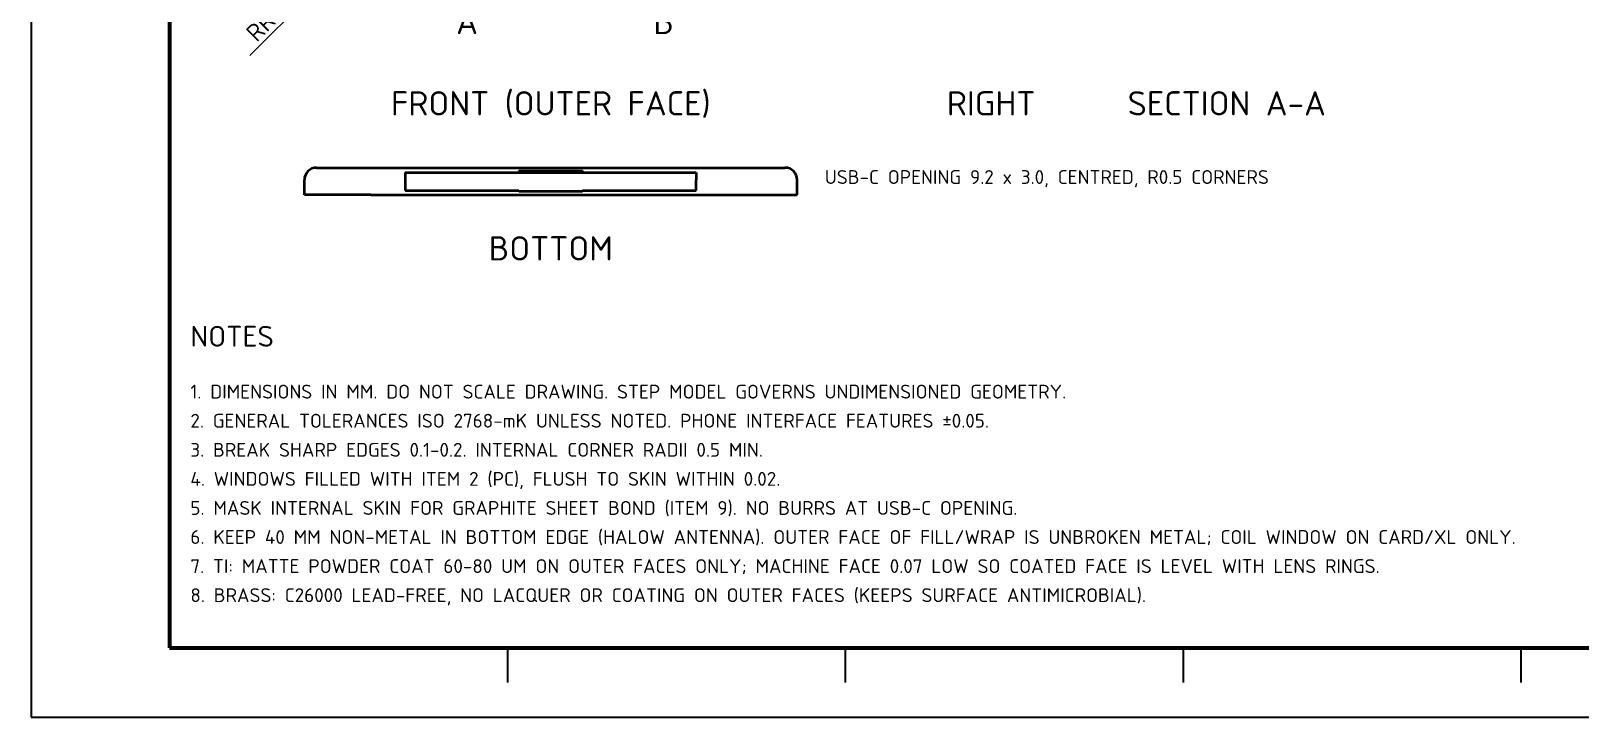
# Model space of a CAD drawing. Header units: millimetres. Extents: x 0 to 420, y 0 to 297.
# Drawn here: x 0 to 223.7, y 0 to 99.1 of the extents above; entities that cross this region are included whole.
import ezdxf
from ezdxf.enums import TextEntityAlignment as Align

# ---------------------------------------------------------------- set-up
doc = ezdxf.new("R2010")
doc.units = ezdxf.units.MM
doc.header["$LTSCALE"] = 0.4
for name, color, linetype, lineweight in [('BORDER', 7, 'CONTINUOUS', 70), ('DIM', 4, 'CONTINUOUS', 18), ('OUTLINE', 7, 'CONTINUOUS', 50), ('TEXT', 7, 'CONTINUOUS', 25), ('TITLE', 7, 'CONTINUOUS', 35)]:
    doc.layers.add(name, color=color, linetype=linetype, lineweight=lineweight)
doc.styles.add('KHENSU', font='isocpeur.ttf')
doc.dimstyles.new('KHENSU', dxfattribs={"dimtxt": 2.5, "dimasz": 2, "dimexe": 1, "dimexo": 0.8, "dimgap": 0.6, "dimtad": 1, "dimdsep": 46, "dimtxsty": 'KHENSU', "dimcen": -1.5, "dimclrd": 4, "dimclre": 4, "dimclrt": 7, "dimazin": 3, "dimtfac": 1, "dimtmove": 2, "dimatfit": 3})

msp = doc.modelspace()

# ---------------------------------------------------------------- linework, layer by layer
at = {"layer": 'BORDER'}
msp.add_lwpolyline([(20, 10), (410, 10), (410, 287), (20, 287)], close=True, dxfattribs=at)
at = {"layer": 'OUTLINE'}
for p, q in [((49.05, 79.35), (100.95, 79.35)), ((54, 78.65), (70.4, 78.65)), ((70.4, 78.9), (79.6, 78.9)), ((70.4, 78.65), (79.6, 78.65)), ((79.6, 78.65), (96, 78.65)), ((39.45, 75.45), (39.45, 77.595)), ((54, 77.595), (54, 76.05)), ((54, 76.05), (70.4, 76.05)), ((70.4, 75.9), (70.4, 76.05)), ((79.6, 76.05), (96, 76.05)), ((79.6, 76.05), (79.6, 75.9)), ((96, 76.05), (96, 77.595)), ((110.55, 75.45), (110.55, 77.595)), ((49.05, 75.45), (100.95, 75.45)), ((79.6, 75.9), (70.4, 75.9))]:
    msp.add_line(p, q, dxfattribs=at)
for points in [[(41.205, 79.35), (41.458, 79.35), (41.711, 79.35), (41.964, 79.35), (42.217, 79.35), (42.47, 79.35), (42.723, 79.35), (42.976, 79.35), (43.23, 79.35), (43.483, 79.35), (43.736, 79.35), (43.989, 79.35), (44.242, 79.35), (44.495, 79.35), (44.748, 79.35), (45.001, 79.35), (45.254, 79.35), (45.507, 79.35), (45.76, 79.35), (46.013, 79.35), (46.266, 79.35), (46.519, 79.35), (46.772, 79.35), (47.025, 79.35), (47.279, 79.35), (47.532, 79.35), (47.785, 79.35), (48.038, 79.35), (48.291, 79.35), (48.544, 79.35), (48.797, 79.35), (49.05, 79.35)], [(54, 78.65), (54, 78.616), (54, 78.582), (54, 78.548), (54, 78.514), (54, 78.48), (54, 78.446), (54, 78.412), (54, 78.378), (54, 78.344), (54, 78.31), (54, 78.276), (54, 78.242), (54, 78.208), (54, 78.174), (54, 78.14), (54, 78.105), (54, 78.071), (54, 78.037), (54, 78.003), (54, 77.969), (54, 77.935), (54, 77.901), (54, 77.867), (54, 77.833), (54, 77.799), (54, 77.765), (54, 77.731), (54, 77.697), (54, 77.663), (54, 77.629), (54, 77.595)], [(70.4, 78.9), (70.4, 78.892), (70.4, 78.884), (70.4, 78.876), (70.4, 78.868), (70.4, 78.86), (70.4, 78.852), (70.4, 78.844), (70.4, 78.835), (70.4, 78.827), (70.4, 78.819), (70.4, 78.811), (70.4, 78.803), (70.4, 78.795), (70.4, 78.787), (70.4, 78.779), (70.4, 78.771), (70.4, 78.763), (70.4, 78.755), (70.4, 78.747), (70.4, 78.739), (70.4, 78.731), (70.4, 78.723), (70.4, 78.715), (70.4, 78.706), (70.4, 78.698), (70.4, 78.69), (70.4, 78.682), (70.4, 78.674), (70.4, 78.666), (70.4, 78.658), (70.4, 78.65)], [(79.6, 78.9), (79.6, 78.892), (79.6, 78.884), (79.6, 78.876), (79.6, 78.868), (79.6, 78.86), (79.6, 78.852), (79.6, 78.844), (79.6, 78.835), (79.6, 78.827), (79.6, 78.819), (79.6, 78.811), (79.6, 78.803), (79.6, 78.795), (79.6, 78.787), (79.6, 78.779), (79.6, 78.771), (79.6, 78.763), (79.6, 78.755), (79.6, 78.747), (79.6, 78.739), (79.6, 78.731), (79.6, 78.723), (79.6, 78.715), (79.6, 78.706), (79.6, 78.698), (79.6, 78.69), (79.6, 78.682), (79.6, 78.674), (79.6, 78.666), (79.6, 78.658), (79.6, 78.65)], [(96, 78.65), (96, 78.616), (96, 78.582), (96, 78.548), (96, 78.514), (96, 78.48), (96, 78.446), (96, 78.412), (96, 78.378), (96, 78.344), (96, 78.31), (96, 78.276), (96, 78.242), (96, 78.208), (96, 78.174), (96, 78.14), (96, 78.105), (96, 78.071), (96, 78.037), (96, 78.003), (96, 77.969), (96, 77.935), (96, 77.901), (96, 77.867), (96, 77.833), (96, 77.799), (96, 77.765), (96, 77.731), (96, 77.697), (96, 77.663), (96, 77.629), (96, 77.595)], [(100.95, 79.35), (101.203, 79.35), (101.456, 79.35), (101.709, 79.35), (101.962, 79.35), (102.215, 79.35), (102.468, 79.35), (102.721, 79.35), (102.975, 79.35), (103.228, 79.35), (103.481, 79.35), (103.734, 79.35), (103.987, 79.35), (104.24, 79.35), (104.493, 79.35), (104.746, 79.35), (104.999, 79.35), (105.252, 79.35), (105.505, 79.35), (105.758, 79.35), (106.011, 79.35), (106.264, 79.35), (106.517, 79.35), (106.77, 79.35), (107.024, 79.35), (107.277, 79.35), (107.53, 79.35), (107.783, 79.35), (108.036, 79.35), (108.289, 79.35), (108.542, 79.35), (108.795, 79.35)], [(49.05, 75.45), (48.74, 75.45), (48.431, 75.45), (48.121, 75.45), (47.811, 75.45), (47.502, 75.45), (47.192, 75.45), (46.882, 75.45), (46.573, 75.45), (46.263, 75.45), (45.953, 75.45), (45.644, 75.45), (45.334, 75.45), (45.024, 75.45), (44.715, 75.45), (44.405, 75.45), (44.095, 75.45), (43.785, 75.45), (43.476, 75.45), (43.166, 75.45), (42.856, 75.45), (42.547, 75.45), (42.237, 75.45), (41.927, 75.45), (41.618, 75.45), (41.308, 75.45), (40.998, 75.45), (40.689, 75.45), (40.379, 75.45), (40.069, 75.45), (39.76, 75.45), (39.45, 75.45)], [(100.95, 75.45), (101.26, 75.45), (101.569, 75.45), (101.879, 75.45), (102.189, 75.45), (102.498, 75.45), (102.808, 75.45), (103.118, 75.45), (103.427, 75.45), (103.737, 75.45), (104.047, 75.45), (104.356, 75.45), (104.666, 75.45), (104.976, 75.45), (105.285, 75.45), (105.595, 75.45), (105.905, 75.45), (106.215, 75.45), (106.524, 75.45), (106.834, 75.45), (107.144, 75.45), (107.453, 75.45), (107.763, 75.45), (108.073, 75.45), (108.382, 75.45), (108.692, 75.45), (109.002, 75.45), (109.311, 75.45), (109.621, 75.45), (109.931, 75.45), (110.24, 75.45), (110.55, 75.45)]]:
    msp.add_lwpolyline(points, dxfattribs=at)
for centre, start, end in [((41.205, 77.595), 90, 180), ((108.795, 77.595), 0, 90)]:
    msp.add_arc(centre, 1.755, start, end, dxfattribs=at)
at = {"layer": 'TITLE'}
for p, q in [((68.75, 10), (68.75, 5)), ((117.5, 10), (117.5, 5)), ((166.25, 10), (166.25, 5)), ((215, 10), (215, 5))]:
    msp.add_line(p, q, dxfattribs=at)
msp.add_lwpolyline([(0, 0), (420, 0), (420, 297), (0, 297)], close=True, dxfattribs=at)

# ---------------------------------------------------------------- texts
at = {"layer": 'TEXT', "style": 'KHENSU'}
for s, p in [('A', (64.5, 100.4)), ('B', (92.775, 100.4))]:
    msp.add_text(s, height=3.5, dxfattribs=at).set_placement(p, align=Align.MIDDLE_RIGHT)
for s, p in [('FRONT (OUTER FACE)', (75, 90.4)), ('RIGHT', (138.55, 90.4)), ('SECTION A-A', (172.55, 90.4)), ('BOTTOM', (75, 69.45))]:
    msp.add_text(s, height=3.5, dxfattribs=at).set_placement(p, align=Align.TOP_CENTER)
for s, height, p in [('USB-C OPENING 9.2 x 3.0, CENTRED, R0.5 CORNERS', 2, (114.55, 76.4)), ('NOTES', 3, (23, 52.6)), ('1. DIMENSIONS IN MM. DO NOT SCALE DRAWING. STEP MODEL GOVERNS UNDIMENSIONED GEOMETRY.', 2, (23, 45.4)), ('2. GENERAL TOLERANCES ISO 2768-mK UNLESS NOTED. PHONE INTERFACE FEATURES %%p0.05.', 2, (23, 41.2)), ('3. BREAK SHARP EDGES 0.1-0.2. INTERNAL CORNER RADII 0.5 MIN.', 2, (23, 37)), ('4. WINDOWS FILLED WITH ITEM 2 (PC), FLUSH TO SKIN WITHIN 0.02.', 2, (23, 32.8)), ('5. MASK INTERNAL SKIN FOR GRAPHITE SHEET BOND (ITEM 9). NO BURRS AT USB-C OPENING.', 2, (23, 28.6)), ('6. KEEP 40 MM NON-METAL IN BOTTOM EDGE (HALOW ANTENNA). OUTER FACE OF FILL/WRAP IS UNBROKEN METAL; COIL WINDOW ON CARD/XL ONLY.', 2, (23, 24.4)), ('7. TI: MATTE POWDER COAT 60-80 UM ON OUTER FACES ONLY; MACHINE FACE 0.07 LOW SO COATED FACE IS LEVEL WITH LENS RINGS.', 2, (23, 20.2)), ('8. BRASS: C26000 LEAD-FREE, NO LACQUER OR COATING ON OUTER FACES (KEEPS SURFACE ANTIMICROBIAL).', 2, (23, 16))]:
    msp.add_text(s, height=height, dxfattribs=at).set_placement(p, align=Align.BOTTOM_LEFT)

# ---------------------------------------------------------------- dimensions: what is measured, and where the dimension line sits
at = {"layer": 'DIM'}
msp.add_radius_dim(center=(49.05, 113), mpoint=(42.262, 106.212), text='R<>', dimstyle='KHENSU', override={"dimlfac": 1}, dxfattribs=at).render()

doc.saveas('drawing.dxf')
